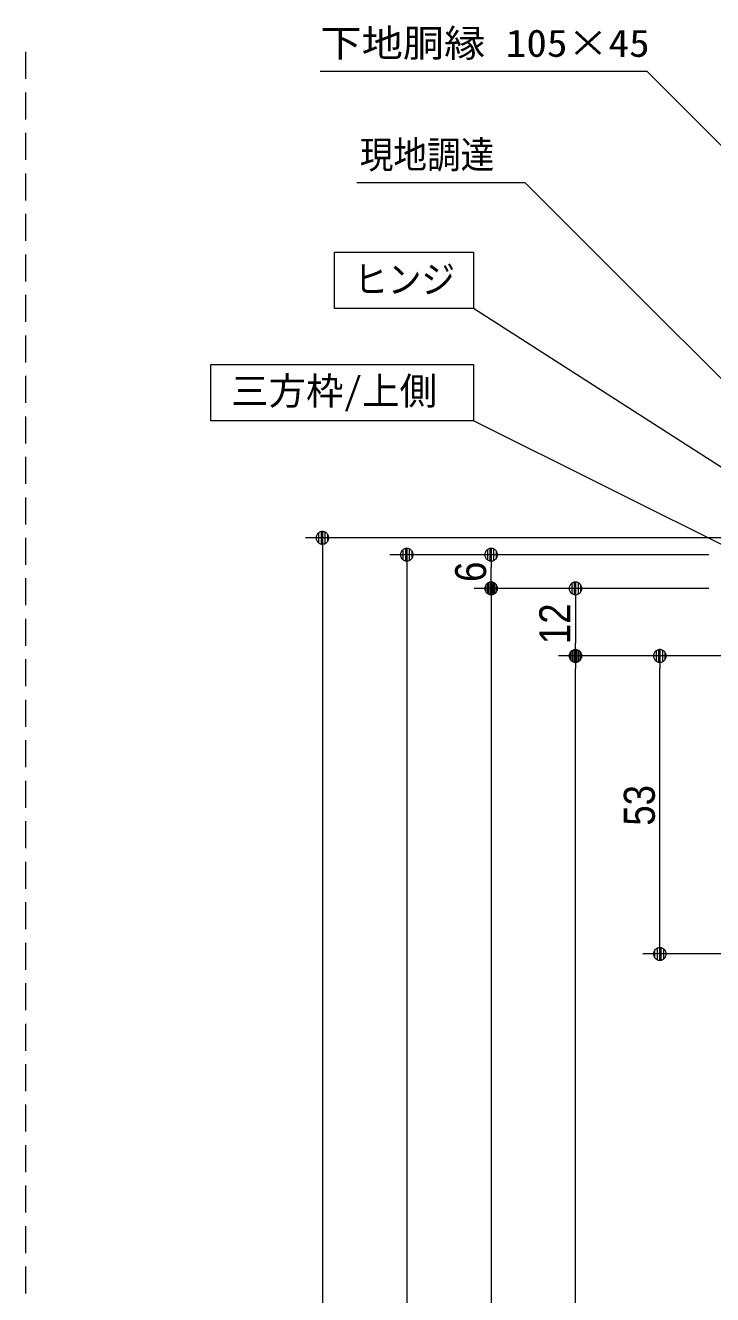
# Model space of a CAD drawing. Units: millimetres, scale not verified, with parts at other scales. Extents: x -4547 to 4547, y -2284 to 2284.
# Drawn here: x -2851 to -2240, y -455 to 674 of the extents above; entities that cross this region are included whole.
import ezdxf
from ezdxf.enums import TextEntityAlignment as Align

# ---------------------------------------------------------------- set-up
doc = ezdxf.new("R2010")
doc.units = ezdxf.units.MM
doc.header["$LTSCALE"] = 20
doc.linetypes.add('DASHED1', pattern=[1.8, 1.2, -0.6])
for name, color, linetype, lineweight in [('0-0_3一般', 7, 'Continuous', 9), ('0-2_0', 7, 'Continuous', 9), ('0-3_2寸法-3', 7, 'Continuous', 9), ('0-4_2寸法-1', 7, 'Continuous', 9)]:
    doc.layers.add(name, color=color, linetype=linetype, lineweight=lineweight)
doc.styles.add('ＭＳ ゴシック', font='')
doc.styles.add('ＭＳ Ｐゴシック', font='')
doc.styles.get('ＭＳ ゴシック').set_extended_font_data('MS Gothic')
doc.styles.get('ＭＳ Ｐゴシック').set_extended_font_data('MS PGothic')

# ---------------------------------------------------------------- blocks, each defined once
blk = doc.blocks.new('_Dot')
at = {"layer": '0-2_0'}
for p, q in [((-10, 0), (-20, 0)), ((9.78, 2), (-9.78, 2)), ((7.99, 6), (-7.99, 6)), ((9.16, -3.98), (-9.16, -3.98)), ((6, -7.98), (-6, -7.98))]:
    blk.add_line(p, q, dxfattribs=at)
for points in [[(10, 0), (9.92, 1.25), (9.69, 2.49), (9.3, 3.68), (8.76, 4.82), (8.09, 5.88), (7.29, 6.85), (6.37, 7.71), (5.36, 8.44), (4.26, 9.05), (3.09, 9.51), (1.87, 9.82), (0.63, 9.98), (-0.63, 9.98), (-1.87, 9.82), (-3.09, 9.51), (-4.26, 9.05), (-5.36, 8.44), (-6.37, 7.71), (-7.29, 6.85), (-8.09, 5.88), (-8.76, 4.82), (-9.3, 3.68), (-9.69, 2.49), (-9.92, 1.25), (-10, 0), (0, 0)], [(-10, 0), (-9.92, -1.25), (-9.69, -2.49), (-9.3, -3.68), (-8.76, -4.82), (-8.09, -5.88), (-7.29, -6.85), (-6.37, -7.71), (-5.36, -8.44), (-4.26, -9.05), (-3.09, -9.51), (-1.87, -9.82), (-0.63, -9.98), (0.63, -9.98), (1.87, -9.82), (3.09, -9.51), (4.26, -9.05), (5.36, -8.44), (6.37, -7.71), (7.29, -6.85), (8.09, -5.88), (8.76, -4.82), (9.3, -3.68), (9.69, -2.49), (9.92, -1.25), (10, 0), (0, 0)]]:
    blk.add_lwpolyline(points, close=True, dxfattribs=at)

msp = doc.modelspace()

# ---------------------------------------------------------------- linework, layer by layer
at = {"layer": '0-0_3一般', "linetype": 'DASHED1'}
msp.add_line((-2850.62, 650), (-2850.62, -1800), dxfattribs=at)
at = {"layer": '0-3_2寸法-3'}
for p, q in [((-2094.13, 192), (-2452.13, 422)), ((-2213.75, 203), (-2452.13, 322))]:
    msp.add_line(p, q, dxfattribs=at)
for points in [[(-2588.46, 633.04), (-2298.16, 633.04), (-2107.13, 442)], [(-2555.99, 534), (-2406.63, 534), (-2127.29, 254.67)]]:
    msp.add_lwpolyline(points, dxfattribs=at)
for points in [[(-2575.74, 472), (-2452.13, 472), (-2452.13, 422), (-2575.74, 422)], [(-2685.85, 372), (-2452.13, 372), (-2452.13, 322), (-2685.85, 322)]]:
    msp.add_lwpolyline(points, close=True, dxfattribs=at)
at = {"layer": '0-4_2寸法-1'}
for p, q in [((-2153.12, 218), (-2601.58, 218)), ((-2586.58, 206.74), (-2586.58, -1634.74)), ((-2451.58, 203), (-2526.58, 203)), ((-2243.13, 203), (-2451.58, 203)), ((-2511.58, 191.74), (-2511.58, -1634.74)), ((-2436.58, 184.26), (-2436.58, 191.74)), ((-2243.13, 173), (-2451.58, 173)), ((-2243.13, 173), (-2451.58, 173)), ((-2243.13, 173), (-2376.58, 173)), ((-2436.58, 161.74), (-2436.58, -1634.74)), ((-2361.58, 161.74), (-2361.58, 124.26)), ((-2144.62, 113), (-2376.58, 113)), ((-2144.62, 113), (-2376.58, 113)), ((-2144.62, 113), (-2301.58, 113)), ((-2361.58, -1564.74), (-2361.58, 101.74)), ((-2286.58, -140.74), (-2286.58, 101.74)), ((-2139.62, -152), (-2301.58, -152))]:
    msp.add_line(p, q, dxfattribs=at)

# ---------------------------------------------------------------- block references
at = {"layer": '0-4_2寸法-1', "xscale": 0.5627563, "yscale": 0.5627563}
for p, rotation in [((-2586.58, 218), 90), ((-2511.58, 203), 90), ((-2436.58, 203), 90), ((-2436.58, 173), 270), ((-2436.58, 173), 90), ((-2361.58, 173), 90), ((-2361.58, 113), 270), ((-2361.58, 113), 90), ((-2286.58, 113), 90), ((-2286.58, -152), 270)]:
    msp.add_blockref('_Dot', p, dxfattribs=dict(at, rotation=rotation))

# ---------------------------------------------------------------- texts
at = {"layer": '0-3_2寸法-3', "style": 'ＭＳ ゴシック'}
for s, height, width, p in [('下地胴縁 105×45', 24.41, 1.1, (-2588.29, 638.36)), ('現地調達', 24.34, 0.9, (-2553.35, 539.25)), ('ヒンジ', 24.34, 0.9, (-2558.33, 428.34))]:
    msp.add_text(s, height=height, dxfattribs=dict(at, width=width)).set_placement(p, align=Align.BOTTOM_LEFT)
msp.add_text('三方枠/上側', height=24.41, dxfattribs=at).set_placement((-2667.7, 329.05), align=Align.BOTTOM_LEFT)
at = {"layer": '0-4_2寸法-1', "style": 'ＭＳ Ｐゴシック', "width": 0.9}
for s, p in [('6', (-2432.79, 178.78)), ('12', (-2357.86, 123.55)), ('53', (-2282.79, -37.94))]:
    msp.add_text(s, height=27.57, rotation=90, dxfattribs=at).set_placement(p, align=Align.BOTTOM_LEFT)

doc.saveas('drawing.dxf')
